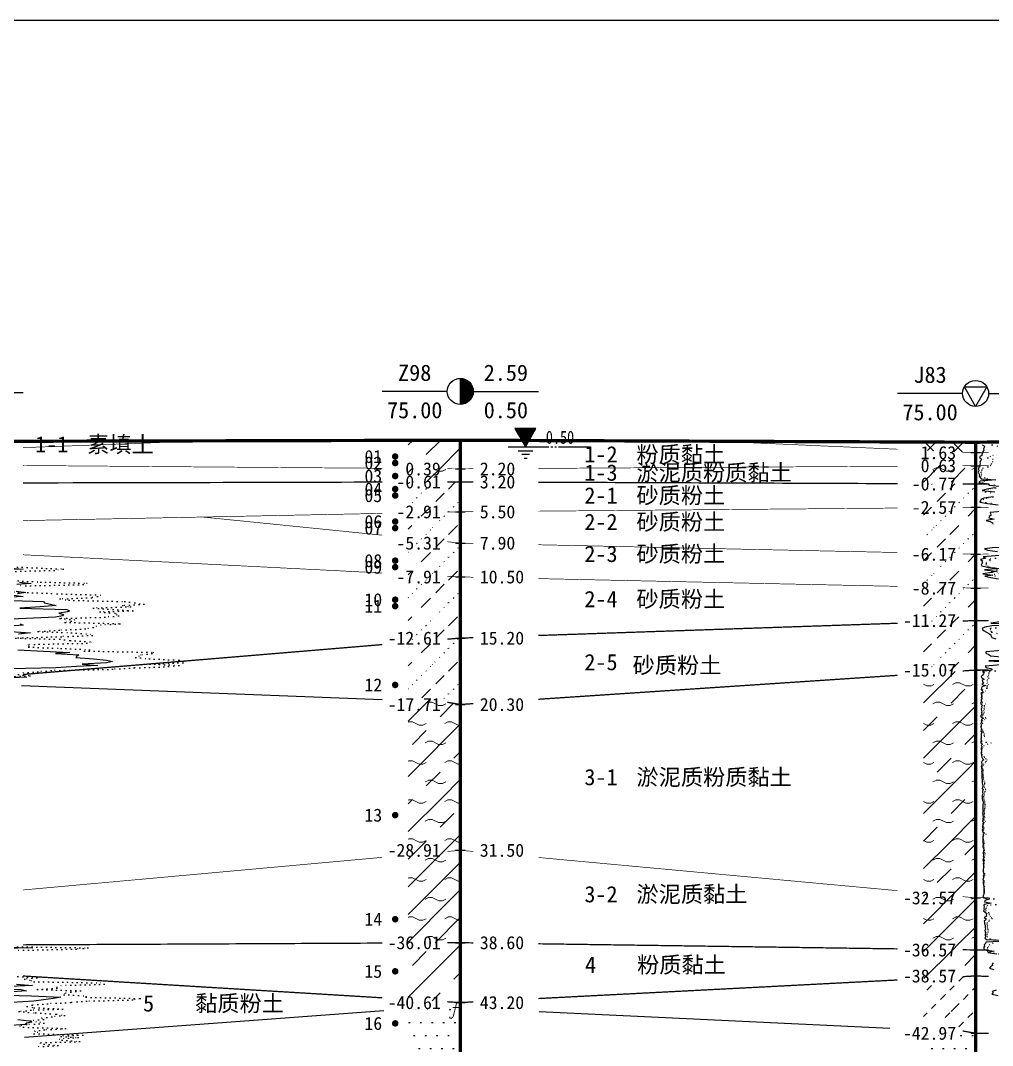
# Model space of a CAD drawing. Extents: x -37 to 3540, y -1485 to 297.
# Drawn here: x 1302.6 to 1451.9, y -1063.5 to -906 of the extents above; entities that cross this region are included whole.
import ezdxf
from ezdxf.enums import TextEntityAlignment as Align

# ---------------------------------------------------------------- set-up
doc = ezdxf.new("R2010")
doc.units = 0
doc.linetypes.add('DOT', pattern=[6.35, 0, -6.35])
doc.layers.get('0').update_dxf_attribs({"linetype": 'CONTINUOUS'})
for name, color, linetype in [('CURVE', 200, 'CONTINUOUS'), ('FRAME', 7, 'CONTINUOUS'), ('HOLE', 41, 'CONTINUOUS'), ('SAMPLE', 1, 'CONTINUOUS'), ('STRATUM', 241, 'CONTINUOUS')]:
    doc.layers.add(name, color=color, linetype=linetype)
doc.layers.add('HATCH', color=7, linetype='CONTINUOUS', lineweight=13)
doc.styles.add('ST', font='')
doc.styles.get('ST').set_extended_font_data('SimSun')
pattern_1 = [(45, (1459.3464, -1188), (-4.24264, 4.24264), [10, 0]), (45, (1460.4074, -1191.182), (-2.12132, 6.36396), [3, -3])]
pattern_2 = [(45, (1459.3464, -1188), (-4.24264, 4.24264), [10, 0]), (45, (1460.4074, -1191.182), (-2.12132, 6.36396), [3, -3]), (26.565, (1460.4205, -1188.2536), (5.999823, 5.999812), [0.567, -12.849]), (0, (1459.8535, -1188.2536), (0, 6), [0.567, -5.433]), (26.565, (1457.765, -1188), (5.999823, 5.999812), [0.567, -12.849]), (0, (1458.272, -1187.7464), (0, 6), [0.567, -5.433]), (153.435, (1459.8535, -1188.2536), (-5.999818, -5e-06), [1.134, -12.2826]), (26.565, (1463.4205, -1185.2536), (5.999823, 5.999812), [0.567, -12.849]), (0, (1462.8535, -1185.2536), (0, 6), [0.567, -5.433]), (26.565, (1460.765, -1185), (5.999823, 5.999812), [0.567, -12.849]), (0, (1461.272, -1184.7464), (0, 6), [0.567, -5.433]), (153.435, (1462.8535, -1185.2536), (-5.999818, -5e-06), [1.134, -12.2826])]
pattern_3 = [(45, (1459.3464, -1188), (-7e-07, 6.99998), [1.97196, -7.92754]), (45, (1462.1593, -1185.171), (-7e-07, 6.99998), [1.99367, -7.90583]), (45, (1464.414, -1182.918), (-7e-07, 6.99998), [1.8136, -8.08588]), (26.565, (1459.3464, -1184.5), (7, 7), [0.0965, -15.55598]), (36.8699, (1460.0464, -1183.8), (7, 7), [0.19775, -34.80225]), (315, (1462.8464, -1181.024), (6.99998, 1e-06), [0.03305, -9.86644]), (26.565, (1462.8464, -1188), (7, 7), [0.14475, -15.50773]), (26.565, (1463.5464, -1187.3), (7, 7), [0.10528, -15.5472]), (90, (1463.8964, -1186.95), (-7, -5e-07), [0.02877, -6.97123]), (26.565, (1464.2464, -1186.6), (7, 7), [0.091, -31.21394]), (36.8699, (1464.9464, -1185.9), (7, 7), [0.1107, -34.8893]), (45, (1465.6464, -1185.2), (-2e-07, 6.99998), [0.10911, -9.79038]), (315, (1466.2605, -1184.452), (6.99998, 1e-06), [0.03305, -9.86644]), (36.8699, (1460.7464, -1183.1), (7, 7), [0.10224, -34.89776]), (53.1301, (1461.4464, -1182.4), (14, 21), [0.13438, -34.86562]), (53.1301, (1462.1464, -1181.7), (14, 21), [0.12625, -34.87375])]
pattern_4 = [(45, (1459.3464, -1188), (-2.12132, 2.12132), [10, 0]), (26.565, (1460.4205, -1188.2536), (5.999823, 5.999812), [0.567, -12.849]), (0, (1459.8535, -1188.2536), (0, 6), [0.567, -5.433]), (26.565, (1457.765, -1188), (5.999823, 5.999812), [0.567, -12.849]), (0, (1458.272, -1187.7464), (0, 6), [0.567, -5.433]), (153.435, (1459.8535, -1188.2536), (-5.999818, -5e-06), [1.134, -12.2826]), (26.565, (1463.4205, -1185.2536), (5.999823, 5.999812), [0.567, -12.849]), (0, (1462.8535, -1185.2536), (0, 6), [0.567, -5.433]), (26.565, (1460.765, -1185), (5.999823, 5.999812), [0.567, -12.849]), (0, (1461.272, -1184.7464), (0, 6), [0.567, -5.433]), (153.435, (1462.8535, -1185.2536), (-5.999818, -5e-06), [1.134, -12.2826])]
pattern_5 = [(82.875, (1458.5118, -1189.206), (0.000369, 10.000176), [0.0893, -80.5337]), (143.13, (1458.6128, -1189.2818), (-29.999964, 20.000054), [0.12627, -49.87373]), (172.875, (1458.79, -1189.304), (-70.000246, 9.99966), [0.17857, -80.44443]), (206.565, (1458.9685, -1189.2147), (-9.9997, -9.99969), [0.19954, -22.16046]), (243.435, (1459.0577, -1189.0363), (9e-06, -9.9997), [0.19954, -22.16146]), (255.964, (1459.147, -1188.679), (-0.0002, -9.9995), [0.36813, -40.86287]), (255.964, (1459.457, -1187.439), (-0.0002, -9.9995), [1.2784, -39.9526]), (255.964, (1459.5255, -1187.165), (-0.0002, -9.9995), [0.28235, -40.94865]), (216.87, (1459.7158, -1186.9108), (-9.999982, -10.000018), [0.12627, -49.87373]), (243.435, (1459.6147, -1186.9865), (9e-06, -9.9997), [0.19954, -22.16146]), (206.565, (1459.894, -1186.8215), (-9.9997, -9.99969), [0.19954, -22.16046]), (172.875, (1460.0714, -1186.8437), (-70.000246, 9.99966), [0.17857, -80.44443]), (143.13, (1460.1724, -1186.9194), (-29.999964, 20.000054), [0.12627, -49.87373]), (82.875, (1460.1614, -1187.008), (0.000369, 10.000176), [0.0893, -80.5337]), (0, (1459.017, -1187.66), (0, 10), [0.89286, -9.10714]), (0, (1459.3714, -1188), (1, 2), [0, -1.75]), (0, (1459.3464, -1187.975), (1, 2), [0, -1.75]), (0, (1459.3464, -1188), (1, 2), [0, -1.75]), (0, (1459.3214, -1188), (1, 2), [0, -1.75]), (0, (1459.3464, -1188.025), (1, 2), [0, -1.75])]

# ---------------------------------------------------------------- blocks, each defined once
blk = doc.blocks.new('H_sam_hole')
blk.add_line((0, 2), (0, -2))
at = {"const_width": 2}
blk.add_lwpolyline([(0, -1, 0.414214), (1, 0, 0.414214), (0, 1, 1)], format="xyb", dxfattribs=at)
blk.add_circle((0, 0), 2)
blk = doc.blocks.new('H_cpt_hole')
for p, q in [((-1.73, 1), (1.73, 1)), ((0, -2), (-1.73, 1)), ((1.73, 1), (0, -2))]:
    blk.add_line(p, q)
blk.add_circle((0, 0), 2)
blk = doc.blocks.new('SampleSoilUndisturbed')
at = {"const_width": 0.5}
blk.add_lwpolyline([(-0.25, 0, 1), (0.25, 0, 1)], format="xyb", close=True, dxfattribs=at)
blk = doc.blocks.new('Gwl')
blk.add_lwpolyline([(0, 0, 0, 3.22, 0), (0, 2.79, 3.22, 3.22, 0)], format="xyseb")
blk.add_lwpolyline([(0, 0), (1.61, 2.79), (-1.61, 2.79)], close=True)
for points in [[(-2.63, 0), (3.61, 0)], [(3.93, 0), (4.21, 0)], [(4.53, 0), (4.8, 0)], [(5.09, 0), (9.99, 0)], [(-1.09, -0.61), (1.16, -0.61)], [(-0.54, -1.14), (0.61, -1.14)], [(-0.19, -1.74), (0.26, -1.74)]]:
    blk.add_lwpolyline(points)
at = {"style": 'ST', "width": 0.8}
blk.add_attdef('*GWL', (3.14, 0.45), '', height=2, dxfattribs=at)

msp = doc.modelspace()

# ---------------------------------------------------------------- hatches: boundary and pattern name
at = {"layer": 'HATCH'}
h = msp.add_hatch(dxfattribs=at)
h.set_pattern_fill('FZNT', color=32, style=0)
h.set_pattern_definition(pattern_1)
h.paths.add_polyline_path([(1370.17, -970.49), (1362.17, -970.51), (1362.17, -974.83), (1370.17, -974.89)])
h.paths.add_polyline_path([(1360.96, -976.38), (1367.66, -976.38), (1367.66, -973.45), (1360.96, -973.45)], flags=9)
h = msp.add_hatch(dxfattribs=at)
h.set_pattern_fill('STT', color=50, style=0)
h.set_pattern_definition([(45, (1459.3464, -1188), (-2.12132, 2.12132), [10, 0]), (135, (1459.3464, -1188), (-2.12132, -2.12132), [10, 0])])
h.paths.add_polyline_path([(1449.33, -970.8), (1441.33, -970.77), (1441.33, -972.05), (1449.33, -972.4)])
h.paths.add_polyline_path([(1440.12, -973.89), (1446.82, -973.89), (1446.82, -970.96), (1440.12, -970.96)], flags=9)
h = msp.add_hatch(dxfattribs=at)
h.set_pattern_fill('YNFNT', color=251, style=0)
h.set_pattern_definition(pattern_2)
h.paths.add_polyline_path([(1449.33, -974.4), (1441.33, -974.45), (1441.33, -977.17), (1449.33, -977.2)])
h.paths.add_polyline_path([(1438.69, -978.69), (1446.82, -978.69), (1446.82, -975.76), (1438.69, -975.76)], flags=9)
h.paths.add_polyline_path([(1440.12, -975.89), (1446.82, -975.89), (1446.82, -972.96), (1440.12, -972.96)], flags=9)
h = msp.add_hatch(dxfattribs=at)
h.set_pattern_fill('YNFNT', color=251, style=0)
h.set_pattern_definition(pattern_2)
h.paths.add_polyline_path([(1370.17, -974.89), (1362.17, -974.83), (1362.17, -976.91), (1370.17, -976.89)])
h.paths.add_polyline_path([(1359.53, -978.38), (1367.66, -978.38), (1367.66, -975.45), (1359.53, -975.45)], flags=9)
h.paths.add_polyline_path([(1360.96, -976.38), (1367.66, -976.38), (1367.66, -973.45), (1360.96, -973.45)], flags=9)
h = msp.add_hatch(dxfattribs=at)
h.set_pattern_fill('SZFT', color=52, style=0)
h.set_pattern_definition(pattern_3)
h.paths.add_polyline_path([(1370.17, -976.89), (1362.17, -976.91), (1362.17, -981.65), (1370.17, -981.49)])
h.paths.add_polyline_path([(1359.53, -982.98), (1367.66, -982.98), (1367.66, -980.05), (1359.53, -980.05)], flags=9)
h.paths.add_polyline_path([(1359.53, -978.38), (1367.66, -978.38), (1367.66, -975.45), (1359.53, -975.45)], flags=9)
h = msp.add_hatch(dxfattribs=at)
h.set_pattern_fill('SZFT', color=52, style=0)
h.set_pattern_definition(pattern_3)
h.paths.add_polyline_path([(1449.33, -977.2), (1441.33, -977.17), (1441.33, -980.87), (1449.33, -980.8)])
h.paths.add_polyline_path([(1438.7, -982.29), (1446.81, -982.29), (1446.81, -979.39), (1438.7, -979.39)], flags=9)
h.paths.add_polyline_path([(1438.69, -978.69), (1446.82, -978.69), (1446.82, -975.76), (1438.69, -975.76)], flags=9)
h = msp.add_hatch(dxfattribs=at)
h.set_pattern_fill('SZFT', color=52, style=0)
h.set_pattern_definition(pattern_3)
h.paths.add_polyline_path([(1449.33, -980.8), (1441.33, -980.87), (1441.33, -987.83), (1449.33, -988)])
h.paths.add_polyline_path([(1438.69, -989.49), (1446.82, -989.49), (1446.82, -986.56), (1438.69, -986.56)], flags=9)
h.paths.add_polyline_path([(1438.7, -982.29), (1446.81, -982.29), (1446.81, -979.39), (1438.7, -979.39)], flags=9)
h = msp.add_hatch(dxfattribs=at)
h.set_pattern_fill('SZFT', color=52, style=0)
h.set_pattern_definition(pattern_3)
h.paths.add_polyline_path([(1370.17, -981.49), (1362.17, -981.65), (1362.17, -985.48), (1370.17, -986.29)])
h.paths.add_polyline_path([(1359.53, -987.78), (1367.66, -987.78), (1367.66, -984.85), (1359.53, -984.85)], flags=9)
h.paths.add_polyline_path([(1359.53, -982.98), (1367.66, -982.98), (1367.66, -980.05), (1359.53, -980.05)], flags=9)
h = msp.add_hatch(dxfattribs=at)
h.set_pattern_fill('SZFT', color=52, style=0)
h.set_pattern_definition(pattern_3)
h.paths.add_polyline_path([(1370.17, -986.29), (1362.17, -985.48), (1362.17, -991.09), (1370.17, -991.49)])
h.paths.add_polyline_path([(1359.53, -992.98), (1367.66, -992.98), (1367.66, -990.05), (1359.53, -990.05)], flags=9)
h.paths.add_polyline_path([(1359.53, -987.78), (1367.66, -987.78), (1367.66, -984.85), (1359.53, -984.85)], flags=9)
h = msp.add_hatch(dxfattribs=at)
h.set_pattern_fill('SZFT', color=52, style=0)
h.set_pattern_definition(pattern_3)
h.paths.add_polyline_path([(1449.33, -988), (1441.33, -987.83), (1441.33, -993.03), (1449.33, -993.2)])
h.paths.add_polyline_path([(1438.69, -994.69), (1446.82, -994.69), (1446.82, -991.76), (1438.69, -991.76)], flags=9)
h.paths.add_polyline_path([(1438.69, -989.49), (1446.82, -989.49), (1446.82, -986.56), (1438.69, -986.56)], flags=9)
h = msp.add_hatch(dxfattribs=at)
h.set_pattern_fill('SZFT', color=52, style=0)
h.set_pattern_definition(pattern_3)
h.paths.add_polyline_path([(1370.17, -991.49), (1362.17, -991.09), (1362.17, -1001.56), (1370.17, -1000.89)])
h.paths.add_polyline_path([(1358.1, -1002.38), (1367.66, -1002.38), (1367.66, -999.45), (1358.1, -999.45)], flags=9)
h.paths.add_polyline_path([(1359.53, -992.98), (1367.66, -992.98), (1367.66, -990.05), (1359.53, -990.05)], flags=9)
h = msp.add_hatch(dxfattribs=at)
h.set_pattern_fill('SZFT', color=52, style=0)
h.set_pattern_definition(pattern_3)
h.paths.add_polyline_path([(1449.33, -993.2), (1441.33, -993.03), (1441.33, -998.48), (1449.33, -998.2)])
h.paths.add_polyline_path([(1437.26, -999.69), (1446.82, -999.69), (1446.82, -996.77), (1437.26, -996.77)], flags=9)
h.paths.add_polyline_path([(1438.69, -994.69), (1446.82, -994.69), (1446.82, -991.76), (1438.69, -991.76)], flags=9)
h = msp.add_hatch(dxfattribs=at)
h.set_pattern_fill('SZFT', color=52, style=0)
h.set_pattern_definition(pattern_3)
h.paths.add_polyline_path([(1449.33, -998.2), (1441.33, -998.48), (1441.33, -1006.34), (1449.33, -1005.8)])
h.paths.add_polyline_path([(1437.26, -1007.29), (1446.82, -1007.29), (1446.82, -1004.36), (1437.26, -1004.36)], flags=9)
h.paths.add_polyline_path([(1437.26, -999.69), (1446.82, -999.69), (1446.82, -996.77), (1437.26, -996.77)], flags=9)
h = msp.add_hatch(dxfattribs=at)
h.set_pattern_fill('SZFT', color=52, style=0)
h.set_pattern_definition(pattern_3)
h.paths.add_polyline_path([(1370.17, -1000.89), (1362.17, -1001.56), (1362.17, -1009.7), (1370.17, -1011.09)])
h.paths.add_polyline_path([(1358.11, -1012.58), (1367.66, -1012.58), (1367.66, -1009.66), (1358.11, -1009.66)], flags=9)
h.paths.add_polyline_path([(1358.1, -1002.38), (1367.66, -1002.38), (1367.66, -999.45), (1358.1, -999.45)], flags=9)
h = msp.add_hatch(dxfattribs=at)
h.set_pattern_fill('YNFNT', color=251, style=0)
h.set_pattern_definition(pattern_2)
h.paths.add_polyline_path([(1449.33, -1005.8), (1441.33, -1006.34), (1441.33, -1040.07), (1449.33, -1040.8)])
h.paths.add_polyline_path([(1437.26, -1042.29), (1446.82, -1042.29), (1446.82, -1039.36), (1437.26, -1039.36)], flags=9)
h.paths.add_polyline_path([(1437.26, -1007.29), (1446.82, -1007.29), (1446.82, -1004.36), (1437.26, -1004.36)], flags=9)
h = msp.add_hatch(dxfattribs=at)
h.set_pattern_fill('YNFNT', color=251, style=0)
h.set_pattern_definition(pattern_2)
h.paths.add_polyline_path([(1370.17, -1011.09), (1362.17, -1009.7), (1362.17, -1034.22), (1370.17, -1033.49)])
h.paths.add_polyline_path([(1358.1, -1034.98), (1367.66, -1034.98), (1367.66, -1032.05), (1358.1, -1032.05)], flags=9)
h.paths.add_polyline_path([(1358.11, -1012.58), (1367.66, -1012.58), (1367.66, -1009.66), (1358.11, -1009.66)], flags=9)
h = msp.add_hatch(dxfattribs=at)
h.set_pattern_fill('YNNT', color=251, style=0)
h.set_pattern_definition(pattern_4)
h.paths.add_polyline_path([(1370.17, -1033.49), (1362.17, -1034.22), (1362.17, -1047.73), (1370.17, -1047.69)])
h.paths.add_polyline_path([(1358.1, -1049.18), (1367.66, -1049.18), (1367.66, -1046.25), (1358.1, -1046.25)], flags=9)
h.paths.add_polyline_path([(1358.1, -1034.98), (1367.66, -1034.98), (1367.66, -1032.05), (1358.1, -1032.05)], flags=9)
h = msp.add_hatch(dxfattribs=at)
h.set_pattern_fill('YNNT', color=251, style=0)
h.set_pattern_definition(pattern_4)
h.paths.add_polyline_path([(1449.33, -1040.8), (1441.33, -1040.07), (1441.33, -1048.69), (1449.33, -1048.8)])
h.paths.add_polyline_path([(1437.26, -1050.29), (1446.82, -1050.29), (1446.82, -1047.36), (1437.26, -1047.36)], flags=9)
h.paths.add_polyline_path([(1437.26, -1042.29), (1446.82, -1042.29), (1446.82, -1039.36), (1437.26, -1039.36)], flags=9)
h = msp.add_hatch(dxfattribs=at)
h.set_pattern_fill('FZNT', color=32, style=0)
h.set_pattern_definition(pattern_1)
h.paths.add_polyline_path([(1370.17, -1047.69), (1362.17, -1047.73), (1362.17, -1056.41), (1370.17, -1056.89)])
h.paths.add_polyline_path([(1358.1, -1058.38), (1367.66, -1058.38), (1367.66, -1055.45), (1358.1, -1055.45)], flags=9)
h.paths.add_polyline_path([(1358.1, -1049.18), (1367.66, -1049.18), (1367.66, -1046.25), (1358.1, -1046.25)], flags=9)
h = msp.add_hatch(dxfattribs=at)
h.set_pattern_fill('FZNT', color=32, style=0)
h.set_pattern_definition(pattern_1)
h.paths.add_polyline_path([(1449.33, -1048.8), (1441.33, -1048.69), (1441.33, -1053.22), (1449.33, -1052.8)])
h.paths.add_polyline_path([(1437.26, -1054.29), (1446.82, -1054.29), (1446.82, -1051.36), (1437.26, -1051.36)], flags=9)
h.paths.add_polyline_path([(1437.26, -1050.29), (1446.82, -1050.29), (1446.82, -1047.36), (1437.26, -1047.36)], flags=9)
h = msp.add_hatch(dxfattribs=at)
h.set_pattern_fill('NZFT', color=52, style=0)
h.set_pattern_definition([(45, (1459.3464, -1188), (-6e-07, 6.99998), [0.9473, -8.9522]), (45, (1460.7464, -1186.6), (-6e-07, 6.99998), [0.9869, -8.9126]), (45, (1462.1464, -1185.2), (-6e-07, 6.99998), [1.06018, -8.8393]), (45, (1463.5464, -1183.8), (-6e-07, 6.99998), [0.94918, -8.95032]), (45, (1464.9464, -1182.4), (-6e-07, 6.99998), [1.0365, -8.863]), (45, (1462.8464, -1188), (-6e-07, 6.99998), [1.01335, -8.88615]), (45, (1464.2464, -1186.6), (-6e-07, 6.99998), [1.07896, -12.12037]), (45, (1465.6464, -1185.2), (-6e-07, 6.99998), [0.99882, -8.90067]), (45, (1460.0464, -1183.8), (-4e-07, 6.99998), [1.05533, -8.84416]), (45, (1461.4464, -1182.4), (-4e-07, 6.99998), [1.0365, -8.863])])
h.paths.add_polyline_path([(1449.33, -1052.8), (1441.33, -1053.22), (1441.33, -1060.24), (1449.33, -1061.6)])
h.paths.add_polyline_path([(1437.26, -1063.09), (1446.82, -1063.09), (1446.82, -1060.16), (1437.26, -1060.16)], flags=9)
h.paths.add_polyline_path([(1437.26, -1054.29), (1446.82, -1054.29), (1446.82, -1051.36), (1437.26, -1051.36)], flags=9)
h = msp.add_hatch(dxfattribs=at)
h.set_pattern_fill('FS', color=142, style=0)
h.set_pattern_definition(pattern_5)
h.paths.add_polyline_path([(1370.17, -1056.89), (1362.17, -1056.41), (1362.17, -1074.86), (1370.17, -1074.49)])
h.paths.add_polyline_path([(1358.1, -1075.98), (1367.66, -1075.98), (1367.66, -1073.05), (1358.1, -1073.05)], flags=9)
h.paths.add_polyline_path([(1358.1, -1058.38), (1367.66, -1058.38), (1367.66, -1055.45), (1358.1, -1055.45)], flags=9)
h = msp.add_hatch(dxfattribs=at)
h.set_pattern_fill('FS', color=142, style=0)
h.set_pattern_definition(pattern_5)
h.paths.add_polyline_path([(1449.33, -1061.6), (1441.33, -1060.24), (1441.33, -1080.35), (1449.33, -1081)])
h.paths.add_polyline_path([(1437.26, -1082.49), (1446.82, -1082.49), (1446.82, -1079.56), (1437.26, -1079.56)], flags=9)
h.paths.add_polyline_path([(1437.26, -1063.09), (1446.82, -1063.09), (1446.82, -1060.16), (1437.26, -1060.16)], flags=9)

# ---------------------------------------------------------------- linework, layer by layer
at = {"layer": 'CURVE', "color": 30, "linetype": 'Continuous'}
for points in [[(1450.35, -971.2), (1450.67, -971.4), (1450.66, -971.6), (1450.56, -971.8), (1450.59, -972), (1450.45, -972.2), (1450.44, -972.4), (1450.3, -972.6), (1450.34, -972.8), (1450, -973), (1449.99, -973.2), (1450.25, -973.4), (1450.11, -973.6), (1449.98, -973.8), (1450.04, -974), (1449.98, -974.2), (1450, -974.4), (1449.85, -974.6), (1449.75, -974.8), (1449.78, -975), (1449.83, -975.2), (1449.74, -975.4), (1449.82, -975.6), (1449.91, -975.8), (1449.85, -976), (1450.02, -976.2), (1450.19, -976.4), (1452.44, -976.6), (1450.01, -976.8), (1449.82, -977), (1451.35, -977.2), (1451.39, -977.4), (1453.52, -977.6)], [(1452.26, -977.8), (1451.06, -978), (1450.36, -978.2), (1452.27, -978.4)], [(1452.02, -979.2), (1450.59, -979.4), (1450.13, -979.6), (1450.1, -979.8), (1449.98, -980), (1451.18, -980.2), (1452.8, -980.4)], [(1453.85, -981.4), (1451.58, -981.6), (1451.64, -981.8), (1451.74, -982), (1451.41, -982.2), (1451.37, -982.4), (1452.19, -982.6), (1450.95, -982.8), (1451.57, -983), (1451.91, -983.2), (1451.98, -983.4)], [(1457.53, -986.8), (1451.9, -987), (1450.69, -987.2), (1451.13, -987.4), (1452.67, -987.6)], [(1452.95, -988.2), (1450.49, -988.4), (1450.9, -988.6), (1450.1, -988.8), (1450.41, -989), (1450.26, -989.2), (1450.41, -989.4), (1450.17, -989.6), (1450.3, -989.8), (1451.15, -990), (1452.99, -990.2), (1450.67, -990.4), (1452.47, -990.6), (1451.8, -990.8), (1450.45, -991), (1451.98, -991.2), (1450.72, -991.4), (1451.67, -991.6), (1452.83, -991.8)], [(1300.39, -990.08), (1303.03, -990.28), (1295.57, -990.48)], [(1301.96, -993.68), (1303.41, -993.88), (1302.14, -994.08)], [(1302.47, -992.28), (1304.25, -992.48), (1302.03, -992.68)], [(1299.6, -995.08), (1306.14, -995.28), (1306.29, -995.48), (1307.24, -995.68), (1308.09, -995.88), (1305.63, -996.08), (1302.51, -996.28), (1309.72, -996.48), (1310.15, -996.68), (1309.88, -996.88), (1308.51, -997.08), (1309.22, -997.28), (1309.08, -997.48), (1307.99, -997.68), (1303.47, -997.88), (1298.67, -998.08)], [(1301.58, -994.28), (1303.02, -994.48), (1299.21, -994.68)], [(1453.06, -998.4), (1451.66, -998.6), (1457.8, -998.8), (1451.81, -999), (1450.72, -999.2), (1450.36, -999.4), (1450.46, -999.6), (1450.64, -999.8), (1451.02, -1000), (1451.36, -1000.2), (1451.66, -1000.4), (1451.73, -1000.6), (1451.82, -1000.8), (1452.41, -1001)], [(1302.56, -998.68), (1303.03, -998.88), (1300.97, -999.08)], [(1301.09, -999.88), (1304.17, -1000.08), (1302.33, -1000.28)], [(1302.19, -1002.68), (1306.13, -1002.88), (1310.17, -1003.08), (1307.97, -1003.28), (1311.59, -1003.48), (1311.29, -1003.68), (1311.09, -1003.88), (1313.83, -1004.08), (1315.8, -1004.28), (1316.75, -1004.48), (1315.84, -1004.68), (1312.06, -1004.88), (1314.49, -1005.08), (1311.22, -1005.28), (1308.05, -1005.48), (1298.68, -1005.68)], [(1453.37, -1002.8), (1450.88, -1003), (1450.88, -1003.2), (1451.38, -1003.4), (1451.62, -1003.6), (1453.8, -1003.8)], [(1458.25, -1004.2), (1451.38, -1004.4), (1454.56, -1004.6)], [(1453.27, -1005), (1450.81, -1005.2), (1450.97, -1005.4), (1451.8, -1005.6), (1451.82, -1005.8), (1450.39, -1006), (1450.65, -1006.2), (1450.52, -1006.4), (1450.38, -1006.6), (1450.2, -1006.8), (1450.27, -1007), (1450.62, -1007.2), (1450.34, -1007.4), (1450.39, -1007.6), (1450.56, -1007.8), (1450.3, -1008), (1450.9, -1008.2), (1450.27, -1008.4), (1450.23, -1008.6), (1450.2, -1008.8), (1450.37, -1009), (1450.42, -1009.2), (1450.15, -1009.4), (1450.23, -1009.6), (1450.23, -1009.8), (1450.16, -1010), (1450.34, -1010.2), (1450.2, -1010.4), (1450.16, -1010.6), (1450.11, -1010.8), (1450.13, -1011), (1450.32, -1011.2), (1450.24, -1011.4), (1450.3, -1011.6), (1450.2, -1011.8), (1450.24, -1012), (1450.27, -1012.2), (1450.24, -1012.4), (1450.27, -1012.6), (1450.15, -1012.8), (1450.13, -1013), (1450.52, -1013.2), (1450.25, -1013.4), (1450.2, -1013.6), (1450.23, -1013.8), (1450.14, -1014), (1450.18, -1014.2), (1450.16, -1014.4), (1450.15, -1014.6), (1450.22, -1014.8), (1450.16, -1015), (1450.14, -1015.2), (1450.27, -1015.4), (1450.16, -1015.6), (1450.18, -1015.8), (1450.2, -1016), (1450.16, -1016.2), (1450.14, -1016.4), (1450.19, -1016.6), (1450.14, -1016.8), (1450.13, -1017), (1450.4, -1017.2), (1450.2, -1017.4), (1450.3, -1017.6), (1450.17, -1017.8), (1450.2, -1018), (1450.21, -1018.2), (1450.2, -1018.4), (1450.2, -1018.6), (1450.23, -1018.8), (1450.21, -1019), (1450.3, -1019.2), (1450.38, -1019.4), (1450.6, -1019.6), (1450.27, -1019.8), (1450.24, -1020), (1450.27, -1020.2), (1450.29, -1020.4), (1450.2, -1020.6), (1450.25, -1020.8), (1450.26, -1021), (1450.3, -1021.2), (1450.25, -1021.4), (1450.29, -1021.6), (1450.29, -1021.8), (1450.3, -1022), (1450.3, -1022.2), (1450.3, -1022.4), (1450.33, -1022.6), (1450.35, -1022.8), (1450.33, -1023), (1450.36, -1023.2), (1450.37, -1023.4), (1450.43, -1023.6), (1450.37, -1023.8), (1450.36, -1024), (1450.47, -1024.2), (1450.39, -1024.4), (1450.38, -1024.6), (1450.43, -1024.8), (1450.36, -1025), (1450.33, -1025.2), (1450.35, -1025.4), (1450.32, -1025.6), (1450.39, -1025.8), (1450.42, -1026), (1450.55, -1026.2), (1450.42, -1026.4), (1450.43, -1026.6), (1450.43, -1026.8), (1450.42, -1027), (1450.43, -1027.2), (1450.43, -1027.4), (1450.43, -1027.6), (1450.41, -1027.8), (1450.42, -1028), (1450.44, -1028.2), (1450.47, -1028.4), (1450.43, -1028.6), (1450.42, -1028.8), (1450.39, -1029), (1450.57, -1029.2), (1450.43, -1029.4), (1450.42, -1029.6), (1450.38, -1029.8), (1450.37, -1030), (1450.42, -1030.2), (1450.36, -1030.4), (1450.41, -1030.6), (1450.65, -1030.8), (1450.47, -1031), (1450.49, -1031.2), (1450.43, -1031.4), (1450.43, -1031.6), (1450.46, -1031.8), (1450.46, -1032), (1450.46, -1032.2), (1450.44, -1032.4), (1450.51, -1032.6), (1450.45, -1032.8), (1450.46, -1033), (1450.55, -1033.2), (1450.65, -1033.4), (1450.55, -1033.6), (1450.5, -1033.8), (1450.51, -1034), (1450.56, -1034.2), (1450.51, -1034.4), (1450.6, -1034.6), (1450.47, -1034.8), (1450.45, -1035), (1450.56, -1035.2), (1450.52, -1035.4), (1450.51, -1035.6), (1450.55, -1035.8), (1450.53, -1036), (1450.56, -1036.2), (1450.5, -1036.4), (1450.48, -1036.6), (1450.48, -1036.8), (1450.53, -1037), (1450.62, -1037.2), (1450.51, -1037.4), (1450.52, -1037.6), (1450.52, -1037.8), (1450.46, -1038), (1450.61, -1038.2), (1450.6, -1038.4), (1450.53, -1038.6), (1450.55, -1038.8), (1450.58, -1039), (1450.57, -1039.2), (1450.59, -1039.4), (1450.6, -1039.6), (1450.59, -1039.8), (1450.57, -1040), (1450.59, -1040.2), (1450.52, -1040.4), (1450.46, -1040.6), (1450.59, -1040.8), (1451.41, -1041), (1450.74, -1041.2), (1450.67, -1041.4), (1451.71, -1041.6), (1450.62, -1041.8), (1450.57, -1042), (1450.64, -1042.2), (1450.58, -1042.4), (1450.64, -1042.6), (1450.56, -1042.8), (1450.78, -1043), (1451.06, -1043.2), (1450.95, -1043.4), (1451, -1043.6), (1450.66, -1043.8), (1450.96, -1044), (1450.92, -1044.2), (1450.66, -1044.4), (1450.7, -1044.6), (1450.71, -1044.8), (1450.79, -1045), (1450.78, -1045.2), (1450.79, -1045.4), (1450.83, -1045.6), (1450.75, -1045.8), (1450.81, -1046), (1450.86, -1046.2), (1450.79, -1046.4), (1450.8, -1046.6), (1450.83, -1046.8), (1450.76, -1047), (1450.99, -1047.2), (1455.26, -1047.4), (1450.9, -1047.6), (1450.84, -1047.8), (1450.65, -1048), (1450.71, -1048.2), (1450.59, -1048.4), (1450.58, -1048.6), (1450.67, -1048.8), (1452.16, -1049), (1451.2, -1049.2), (1452.61, -1049.4)], [(1296.78, -1006.68), (1303.57, -1006.88), (1298.85, -1007.08)], [(1295.89, -1048.28), (1304.49, -1048.48), (1295.24, -1048.68)], [(1452, -1050.8), (1451.89, -1051), (1451.9, -1051.2), (1451.64, -1051.4), (1451.48, -1051.6), (1452.12, -1051.8)], [(1296.59, -1054.68), (1302.72, -1054.88), (1303.52, -1055.08), (1300.71, -1055.28)], [(1302, -1054.08), (1304.48, -1054.28), (1299.73, -1054.48)], [(1452.5, -1055), (1451.86, -1055.2), (1452.05, -1055.4), (1451.81, -1055.6), (1452.79, -1055.8)], [(1298.53, -1055.68), (1304.3, -1055.88), (1308.82, -1056.08), (1307.67, -1056.28), (1306.16, -1056.48), (1304.64, -1056.68), (1301.26, -1056.88)], [(1302.22, -1059.48), (1303.93, -1059.68), (1304.33, -1059.88), (1303.56, -1060.08), (1303.33, -1060.28), (1300.42, -1060.48)]]:
    msp.add_lwpolyline(points, dxfattribs=at)
at = {"layer": 'CURVE', "color": 100, "linetype": 'DOT', "ltscale": 0.1}
for points in [[(1451.89, -971.2), (1452.8, -971.4)], [(1452.05, -972.8), (1451.61, -973), (1451.19, -973.2), (1452, -973.4)], [(1451.95, -973.8), (1451.77, -974), (1451.71, -974.2), (1451.65, -974.4), (1451.21, -974.6), (1450.45, -974.8), (1450.29, -975), (1450.23, -975.2), (1450.11, -975.4), (1450.18, -975.6), (1450.25, -975.8), (1450.11, -976), (1450.69, -976.2), (1451.15, -976.4), (1450.47, -976.6), (1450.77, -976.8), (1450.41, -977), (1450.65, -977.2), (1452.73, -977.4)], [(1452.36, -977.8), (1451.35, -978), (1450.67, -978.2), (1450.83, -978.4), (1451.94, -978.6)], [(1451.97, -979.2), (1451, -979.4), (1450.52, -979.6), (1449.96, -979.8), (1450.19, -980), (1451.99, -980.2)], [(1452.39, -988.6), (1451.37, -988.8), (1451.61, -989), (1450.98, -989.2), (1450.96, -989.4), (1450.92, -989.6), (1451.15, -989.8), (1451.47, -990), (1453.3, -990.2)], [(1299.94, -989.88), (1304.4, -990.08), (1309.15, -990.28), (1307.79, -990.48), (1300.3, -990.68)], [(1452.6, -990.4), (1451.84, -990.6), (1453.24, -990.8)], [(1301.5, -992.08), (1305.72, -992.28), (1312.85, -992.48), (1312.24, -992.68), (1302.48, -992.88)], [(1452.99, -991), (1451.55, -991.2), (1452.82, -991.4)], [(1298.65, -993.68), (1303.72, -993.88), (1308.23, -994.08), (1314.92, -994.28), (1314.46, -994.48), (1313.5, -994.68), (1308.73, -994.88), (1310.09, -995.08), (1318.65, -995.28), (1320.16, -995.48), (1321.55, -995.68), (1318.31, -995.88), (1319.52, -996.08), (1313.85, -996.28), (1316.85, -996.48), (1319.86, -996.68), (1314.84, -996.88), (1317.21, -997.08), (1317.31, -997.28), (1317.65, -997.48), (1315.59, -997.68), (1308.71, -997.88), (1310.91, -998.08), (1310.42, -998.28), (1309.49, -998.48), (1317.88, -998.68), (1314.99, -998.88), (1314.29, -999.08), (1313.79, -999.28), (1312.57, -999.48), (1308.56, -999.68), (1305.31, -999.88), (1310.44, -1000.08), (1313.3, -1000.28), (1313.62, -1000.48), (1308.85, -1000.68), (1301.18, -1000.88), (1308.63, -1001.08), (1310.29, -1001.28), (1313.49, -1001.48), (1312.82, -1001.68), (1303.79, -1001.88), (1303.88, -1002.08), (1303.88, -1002.28), (1308.84, -1002.48), (1313.2, -1002.68), (1312.44, -1002.88), (1323.03, -1003.08), (1322.79, -1003.28), (1321.11, -1003.48), (1320.82, -1003.68), (1320.31, -1003.88), (1322.43, -1004.08), (1326.96, -1004.28), (1327.72, -1004.48), (1327.54, -1004.68), (1322.52, -1004.88), (1326.92, -1005.08), (1325.36, -1005.28), (1320.08, -1005.48), (1316.74, -1005.68), (1307.31, -1005.88), (1305.27, -1006.08), (1302.41, -1006.28)], [(1453.16, -999.2), (1451.58, -999.4), (1451.57, -999.6), (1451.67, -999.8), (1451.81, -1000), (1452.75, -1000.2)], [(1453.82, -1005.8), (1451.45, -1006), (1451.38, -1006.2), (1451.34, -1006.4), (1451.31, -1006.6), (1451.18, -1006.8), (1451.39, -1007), (1451.22, -1007.2), (1451.06, -1007.4), (1451.23, -1007.6), (1451.04, -1007.8), (1451.38, -1008), (1451.08, -1008.2), (1451.09, -1008.4), (1451.05, -1008.6), (1450.34, -1008.8), (1450.87, -1009), (1450.56, -1009.2), (1450.4, -1009.4), (1450.29, -1009.6), (1450.26, -1009.8), (1450.28, -1010), (1450.29, -1010.2), (1450.18, -1010.4), (1450.24, -1010.6), (1450.28, -1010.8), (1450.91, -1011), (1450.62, -1011.2), (1450.65, -1011.4), (1450.61, -1011.6), (1450.7, -1011.8), (1450.52, -1012), (1450.68, -1012.2), (1450.52, -1012.4), (1450.51, -1012.6), (1450.33, -1012.8), (1450.82, -1013), (1450.91, -1013.2), (1450.76, -1013.4), (1450.42, -1013.6), (1450.26, -1013.8), (1450.42, -1014), (1450.18, -1014.2), (1450.19, -1014.4), (1450.09, -1014.6), (1450.21, -1014.8), (1450.38, -1015), (1450.44, -1015.2), (1450.45, -1015.4), (1450.69, -1015.6), (1450.61, -1015.8), (1450.75, -1016), (1450.22, -1016.2), (1450.17, -1016.4), (1450.24, -1016.6), (1450.23, -1016.8), (1451.74, -1017), (1451.19, -1017.2), (1450.66, -1017.4), (1450.43, -1017.6), (1450.3, -1017.8), (1450.36, -1018), (1450.23, -1018.2), (1450.22, -1018.4), (1450.23, -1018.6), (1450.29, -1018.8), (1450.59, -1019), (1450.65, -1019.2), (1450.86, -1019.4), (1451.03, -1019.6), (1450.91, -1019.8), (1450.87, -1020), (1450.56, -1020.2), (1450.51, -1020.4), (1450.42, -1020.6), (1450.3, -1020.8), (1450.46, -1021), (1450.44, -1021.2), (1450.45, -1021.4), (1450.4, -1021.6), (1450.44, -1021.8), (1450.48, -1022), (1450.49, -1022.2), (1450.52, -1022.4), (1450.5, -1022.6), (1450.6, -1022.8), (1450.67, -1023), (1450.67, -1023.2), (1450.67, -1023.4), (1450.6, -1023.6), (1450.63, -1023.8), (1450.79, -1024), (1450.9, -1024.2), (1450.73, -1024.4), (1450.75, -1024.6), (1450.64, -1024.8), (1450.6, -1025), (1450.55, -1025.2), (1450.53, -1025.4), (1450.59, -1025.6), (1450.6, -1025.8), (1450.71, -1026), (1450.69, -1026.2), (1450.74, -1026.4), (1450.72, -1026.6), (1450.73, -1026.8), (1450.71, -1027), (1450.7, -1027.2), (1450.63, -1027.4), (1450.62, -1027.6), (1450.64, -1027.8), (1450.64, -1028), (1450.65, -1028.2), (1450.72, -1028.4), (1450.61, -1028.6), (1450.56, -1028.8), (1450.85, -1029), (1450.68, -1029.2), (1450.55, -1029.4), (1450.47, -1029.6), (1450.44, -1029.8), (1450.61, -1030), (1450.55, -1030.2), (1450.53, -1030.4), (1450.43, -1030.6), (1450.63, -1030.8), (1450.96, -1031), (1450.57, -1031.2), (1450.48, -1031.4), (1450.44, -1031.6), (1450.5, -1031.8), (1450.52, -1032), (1450.57, -1032.2), (1450.59, -1032.4), (1450.54, -1032.6), (1450.54, -1032.8), (1450.56, -1033), (1450.61, -1033.2), (1450.61, -1033.4), (1450.67, -1033.6), (1450.63, -1033.8), (1450.78, -1034), (1450.73, -1034.2), (1450.61, -1034.4), (1450.67, -1034.6), (1450.61, -1034.8), (1450.65, -1035), (1450.6, -1035.2), (1450.59, -1035.4), (1450.59, -1035.6), (1450.51, -1035.8), (1450.6, -1036), (1450.56, -1036.2), (1450.5, -1036.4), (1450.52, -1036.6), (1450.5, -1036.8), (1450.68, -1037), (1450.67, -1037.2), (1450.67, -1037.4), (1450.63, -1037.6), (1450.47, -1037.8), (1450.5, -1038), (1450.5, -1038.2), (1450.49, -1038.4), (1450.47, -1038.6), (1450.51, -1038.8), (1450.71, -1039), (1450.61, -1039.2), (1450.64, -1039.4), (1450.63, -1039.6), (1450.62, -1039.8), (1450.67, -1040), (1450.61, -1040.2), (1450.5, -1040.4), (1450.5, -1040.6), (1450.68, -1040.8), (1452.89, -1041)], [(1302.31, -1006.48), (1304.02, -1006.68), (1299.42, -1006.88)], [(1452.43, -1041.8), (1451.15, -1042), (1450.98, -1042.2), (1450.89, -1042.4), (1450.86, -1042.6), (1450.88, -1042.8), (1451.31, -1043), (1451.34, -1043.2), (1451.42, -1043.4), (1451.55, -1043.6), (1451.68, -1043.8), (1451.93, -1044), (1451.4, -1044.2), (1451.38, -1044.4), (1451.12, -1044.6), (1451.03, -1044.8), (1451.13, -1045), (1451.08, -1045.2), (1451.16, -1045.4), (1451.19, -1045.6), (1451.21, -1045.8), (1451.26, -1046), (1451.11, -1046.2), (1451.04, -1046.4), (1451.02, -1046.6), (1451.08, -1046.8), (1451.53, -1047), (1451.61, -1047.2), (1456.78, -1047.4)], [(1299.97, -1048.28), (1312.95, -1048.48), (1311.17, -1048.68), (1301.69, -1048.88)], [(1452.03, -1047.8), (1451.5, -1048), (1451.31, -1048.2), (1451.16, -1048.4), (1451.18, -1048.6), (1450.86, -1048.8), (1451.11, -1049), (1451.38, -1049.2), (1452.95, -1049.4)], [(1302.22, -1052.88), (1305.1, -1053.08), (1303.29, -1053.28), (1304.22, -1053.48), (1304.7, -1053.68), (1314.83, -1053.88), (1315.48, -1054.08), (1308.88, -1054.28), (1308.19, -1054.48), (1308.2, -1054.68), (1305.21, -1054.88), (1311.83, -1055.08), (1310.33, -1055.28), (1309.39, -1055.48), (1309.3, -1055.68), (1312.65, -1055.88), (1312.72, -1056.08), (1320.97, -1056.28), (1319.82, -1056.48), (1312.76, -1056.68), (1310.28, -1056.88), (1306.75, -1057.08), (1304.42, -1057.28), (1303.62, -1057.48), (1304.72, -1057.68), (1309.08, -1057.88), (1304.19, -1058.08), (1302.39, -1058.28), (1304.98, -1058.48), (1308.14, -1058.68), (1309.39, -1058.88), (1307.4, -1059.08), (1305.86, -1059.28), (1306.13, -1059.48), (1304.22, -1059.68), (1305.6, -1059.88), (1306.21, -1060.08), (1303.52, -1060.28), (1302.48, -1060.48), (1303.09, -1060.68), (1309.54, -1060.88), (1306.25, -1061.08), (1304.75, -1061.28), (1305.28, -1061.48), (1304.72, -1061.68), (1312.17, -1061.88), (1308.87, -1062.08), (1311.46, -1062.28), (1308.57, -1062.48), (1308.99, -1062.68), (1311.69, -1062.88), (1305.58, -1063.08), (1306.27, -1063.28), (1308.35, -1063.48), (1305.17, -1063.68)]]:
    msp.add_lwpolyline(points, dxfattribs=at)
at = {"layer": 'FRAME', "linetype": 'Continuous'}
msp.add_line((2120.07, -906), (1242.61, -906), dxfattribs=at)
at = {"layer": 'HOLE', "linetype": 'Continuous'}
for points in [[(1293.01, -963.18), (1303.01, -963.18)], [(1368.17, -962.99), (1358.17, -962.99)], [(1372.17, -962.99), (1382.17, -962.99)], [(1447.33, -963.3), (1437.33, -963.3)], [(1451.33, -963.3), (1461.33, -963.3)], [(1448.58, -972.4), (1450.08, -972.4)], [(1448.58, -974.4), (1450.08, -974.4)], [(1369.42, -974.89), (1370.92, -974.89)], [(1369.42, -976.89), (1370.92, -976.89)], [(1448.58, -977.2), (1450.08, -977.2)], [(1448.58, -980.8), (1450.08, -980.8)], [(1369.42, -981.49), (1370.92, -981.49)], [(1369.42, -986.29), (1370.92, -986.29)], [(1448.58, -988), (1450.08, -988)], [(1369.42, -991.49), (1370.92, -991.49)], [(1448.58, -993.2), (1450.08, -993.2)], [(1448.58, -998.2), (1450.08, -998.2)], [(1369.42, -1000.89), (1370.92, -1000.89)], [(1448.58, -1005.8), (1450.08, -1005.8)], [(1369.42, -1011.09), (1370.92, -1011.09)], [(1369.42, -1033.49), (1370.92, -1033.49)], [(1448.58, -1040.8), (1450.08, -1040.8)], [(1369.42, -1047.69), (1370.92, -1047.69)], [(1448.58, -1048.8), (1450.08, -1048.8)], [(1448.58, -1052.8), (1450.08, -1052.8)], [(1369.42, -1056.89), (1370.92, -1056.89)], [(1448.58, -1061.6), (1450.08, -1061.6)]]:
    msp.add_lwpolyline(points, dxfattribs=at)
at = {"layer": 'HOLE', "linetype": 'Continuous', "const_width": 0.5}
for points in [[(1370.17, -970.49), (1370.17, -1120.49)], [(1449.33, -970.8), (1449.33, -1119.5)]]:
    msp.add_lwpolyline(points, dxfattribs=at)
at = {"layer": 'STRATUM', "linetype": 'Continuous'}
for points, const_width in [([(1271.01, -970.68), (1291.01, -970.68), (1370.17, -970.49), (1449.33, -970.8), (1505.39, -970.2), (1588.41, -970.64), (1652.41, -970.54)], 0.5), ([(1303.01, -971.63), (1310.8, -971.34), (1330.59, -970.59)], 0.1), ([(1409.75, -970.65), (1429.54, -971.53), (1437.33, -971.87)], 0.1), ([(1447.33, -972.32), (1449.33, -972.4), (1451.33, -972.39)], 0.1), ([(1303.01, -974.37), (1330.59, -974.59), (1358.17, -974.8)], 0.1), ([(1368.17, -974.88), (1370.17, -974.89), (1372.17, -974.88)], 0.1), ([(1382.17, -974.82), (1409.75, -974.65), (1437.33, -974.48)], 0.1), ([(1447.33, -974.42), (1449.33, -974.4), (1451.33, -974.42)], 0.1), ([(1303.01, -977.05), (1330.59, -976.99), (1358.17, -976.92)], 0.2), ([(1368.17, -976.9), (1370.17, -976.89), (1372.17, -976.9)], 0.2), ([(1382.17, -976.94), (1409.75, -977.05), (1437.33, -977.16)], 0.2), ([(1447.33, -977.2), (1449.33, -977.2), (1451.33, -977.22)], 0.2), ([(1382.17, -981.39), (1409.75, -981.15), (1437.33, -980.91)], 0.1), ([(1447.33, -980.82), (1449.33, -980.8), (1451.33, -980.78)], 0.1), ([(1303.01, -982.84), (1330.59, -982.29), (1358.17, -981.73)], 0.1), ([(1330.59, -982.29), (1350.38, -984.29), (1358.17, -985.08)], 0.1), ([(1368.17, -981.53), (1370.17, -981.49), (1372.17, -981.48)], 0.1), ([(1368.17, -986.09), (1370.17, -986.29), (1372.17, -986.34)], 0.1), ([(1382.17, -986.55), (1409.75, -987.15), (1437.33, -987.74)], 0.1), ([(1303.01, -988.09), (1330.59, -989.49), (1358.17, -990.89)], 0.1), ([(1447.33, -987.96), (1449.33, -988), (1451.33, -987.99)], 0.1), ([(1368.17, -991.39), (1370.17, -991.49), (1372.17, -991.54)], 0.1), ([(1382.17, -991.75), (1409.75, -992.35), (1437.33, -992.94)], 0.1), ([(1447.33, -993.16), (1449.33, -993.2), (1451.33, -993.19)], 0.1), ([(1447.33, -998.27), (1449.33, -998.2), (1451.33, -998.19)], 0.2), ([(1382.17, -1000.49), (1409.75, -999.55), (1437.33, -998.61)], 0.2), ([(1368.17, -1001.06), (1370.17, -1000.89), (1372.17, -1000.83)], 0.2), ([(1303.01, -1006.48), (1330.59, -1004.19), (1358.17, -1001.89)], 0.2), ([(1447.33, -1005.94), (1449.33, -1005.8), (1451.33, -1005.79)], 0.2), ([(1382.17, -1010.29), (1409.75, -1008.45), (1437.33, -1006.61)], 0.2), ([(1368.17, -1010.75), (1370.17, -1011.09), (1372.17, -1010.96)], 0.2), ([(1303.01, -1039.59), (1330.59, -1037.09), (1358.17, -1034.58)], 0.1), ([(1368.17, -1033.68), (1370.17, -1033.49), (1372.17, -1033.68)], 0.1), ([(1382.17, -1034.6), (1409.75, -1037.15), (1437.33, -1039.7)], 0.1), ([(1447.33, -1040.62), (1449.33, -1040.8), (1451.33, -1040.78)], 0.1), ([(1303.01, -1048.02), (1330.59, -1047.89), (1358.17, -1047.75)], 0.2), ([(1368.17, -1047.7), (1370.17, -1047.69), (1372.17, -1047.72)], 0.2), ([(1382.17, -1047.86), (1409.75, -1048.25), (1437.33, -1048.64)], 0.2), ([(1447.33, -1048.78), (1449.33, -1048.8), (1451.33, -1048.82)], 0.2), ([(1303.01, -1052.81), (1330.59, -1054.49), (1358.17, -1056.16)], 0.2), ([(1382.17, -1056.27), (1409.75, -1054.85), (1437.33, -1053.42)], 0.2), ([(1447.33, -1052.91), (1449.33, -1052.8), (1451.33, -1052.88)], 0.2), ([(1368.17, -1056.77), (1370.17, -1056.89), (1372.17, -1056.79)], 0.2), ([(1447.33, -1061.26), (1449.33, -1061.6), (1451.33, -1061.64)], 0.2)]:
    msp.add_lwpolyline(points, dxfattribs=dict(at, const_width=const_width))
at = {"layer": 'STRATUM'}
for points in [[(1358.15, -1010.39), (1302.74, -1008.22)], [(1303.22, -1062.2), (1358.42, -1058.11)], [(1436.16, -1060.86), (1382.26, -1058.31)]]:
    msp.add_lwpolyline(points, dxfattribs=at)

# ---------------------------------------------------------------- block references
at = {"layer": 'CURVE'}
msp.add_blockref('Gwl', (1380.17, -971.49), dxfattribs=at).add_auto_attribs({'*GWL': '0.50'})
at = {"layer": 'HOLE'}
for name, p in [('H_sam_hole', (1370.17, -962.99)), ('H_cpt_hole', (1449.33, -963.3))]:
    msp.add_blockref(name, p, dxfattribs=at)
at = {"layer": 'SAMPLE'}
for p in [(1360.17, -972.99), (1360.17, -973.99), (1360.17, -975.99), (1360.17, -977.99), (1360.17, -978.99), (1360.17, -982.99), (1360.17, -983.99), (1360.17, -988.99), (1360.17, -989.99), (1360.17, -994.99), (1360.17, -995.99), (1360.17, -1008.09), (1360.17, -1028.09), (1360.17, -1044.09), (1360.17, -1052.09), (1360.17, -1060.09)]:
    msp.add_blockref('SampleSoilUndisturbed', p, dxfattribs=at)

# ---------------------------------------------------------------- texts
at = {"layer": 'HOLE', "style": 'ST'}
for s, p in [('Z98', (1363.17, -960.12)), ('2.59', (1377.17, -960.12)), ('J83', (1442.33, -960.43)), ('75.00', (1363.17, -965.87)), ('0.50', (1377.17, -965.87)), ('75.00', (1442.33, -966.18))]:
    msp.add_text(s, height=2.5, dxfattribs=at).set_placement(p, align=Align.MIDDLE_CENTER)
for s, p in [('1.63', (1446.33, -972.4)), ('0.39', (1367.17, -974.89)), ('0.63', (1446.33, -974.4)), ('-0.61', (1367.17, -976.89)), ('-0.77', (1446.33, -977.2)), ('-2.91', (1367.17, -981.49)), ('-2.57', (1446.33, -980.8)), ('-5.31', (1367.17, -986.29)), ('-6.17', (1446.33, -988)), ('-7.91', (1367.17, -991.49)), ('-8.77', (1446.33, -993.2)), ('-11.27', (1446.33, -998.2)), ('-12.61', (1367.17, -1000.89)), ('-15.07', (1446.33, -1005.8)), ('-17.71', (1367.17, -1011.09)), ('-28.91', (1367.17, -1033.49)), ('-32.57', (1446.33, -1040.8)), ('-36.01', (1367.17, -1047.69)), ('-36.57', (1446.33, -1048.8)), ('-38.57', (1446.33, -1052.8)), ('-40.61', (1367.17, -1056.89)), ('-42.97', (1446.33, -1061.6))]:
    msp.add_text(s, height=2, dxfattribs=at).set_placement(p, align=Align.MIDDLE_RIGHT)
for s, p in [('2.20', (1373.17, -974.89)), ('3.20', (1373.17, -976.89)), ('5.50', (1373.17, -981.49)), ('7.90', (1373.17, -986.29)), ('10.50', (1373.17, -991.49)), ('15.20', (1373.17, -1000.89)), ('20.30', (1373.17, -1011.09)), ('31.50', (1373.17, -1033.49)), ('38.60', (1373.17, -1047.69)), ('43.20', (1373.17, -1056.89))]:
    msp.add_text(s, height=2, dxfattribs=at).set_placement(p, align=Align.MIDDLE_LEFT)
at = {"layer": 'SAMPLE', "style": 'ST'}
for s, p in [('01', (1358.17, -972.99)), ('02', (1358.17, -973.99)), ('03', (1358.17, -975.99)), ('04', (1358.17, -977.99)), ('05', (1358.17, -978.99)), ('06', (1358.17, -982.99)), ('07', (1358.17, -983.99)), ('08', (1358.17, -988.99)), ('09', (1358.17, -989.99)), ('10', (1358.17, -994.99)), ('11', (1358.17, -995.99)), ('12', (1358.17, -1008.09)), ('13', (1358.17, -1028.09)), ('14', (1358.17, -1044.09)), ('15', (1358.17, -1052.09)), ('16', (1358.17, -1060.09))]:
    msp.add_text(s, height=2, dxfattribs=at).set_placement(p, align=Align.MIDDLE_RIGHT)
at = {"layer": 'STRATUM', "style": 'ST'}
for s, p in [('1-1', (1304.86, -971.12)), ('素填土', (1312.86, -971.12)), ('1-2', (1389.23, -972.66)), ('粉质黏土', (1397.23, -972.66)), ('1-3', (1389.23, -975.46)), ('淤泥质粉质黏土', (1397.23, -975.46)), ('2-1', (1389.23, -978.97)), ('砂质粉土', (1397.23, -978.97)), ('2-2', (1389.23, -983.04)), ('砂质粉土', (1397.23, -983.04)), ('2-3', (1389.23, -987.95)), ('砂质粉土', (1397.23, -987.95)), ('2-4', (1389.23, -994.89)), ('砂质粉土', (1397.23, -994.89)), ('2-5', (1389.23, -1004.58)), ('砂质粉土', (1396.64, -1005.06)), ('3-1', (1389.23, -1022.25)), ('淤泥质粉质黏土', (1397.23, -1022.25)), ('3-2', (1389.23, -1040.24)), ('淤泥质黏土', (1397.23, -1040.24)), ('4', (1389.33, -1051.09)), ('粉质黏土', (1397.33, -1051.09)), ('5', (1321.44, -1057.01)), ('黏质粉土', (1329.44, -1057.01))]:
    msp.add_text(s, height=2.5, dxfattribs=at).set_placement(p, align=Align.MIDDLE_LEFT)

doc.saveas('drawing.dxf')
